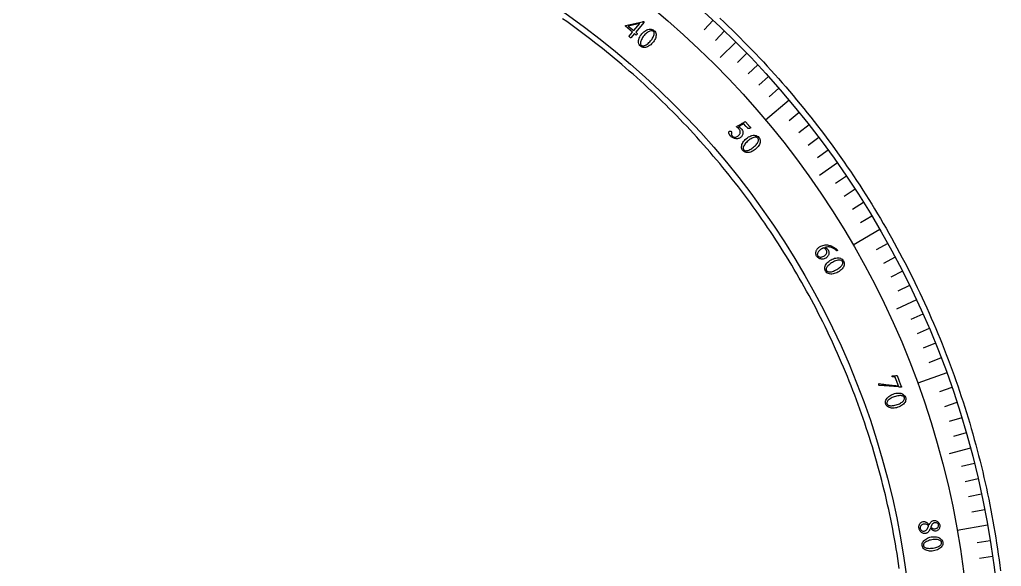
# Model space of a CAD drawing. Header units: millimetres. Extents: x -36.5 to 36.5, y -36.5 to 47.2.
# Drawn here: x -3 to 36.26, y 4.65 to 26.54 of the extents above; entities that cross this region are included whole.
import ezdxf

# ---------------------------------------------------------------- set-up
doc = ezdxf.new("R2010")
doc.units = ezdxf.units.MM
for name, color, linetype in [('CUT_INNER', 6, 'Continuous'), ('CUT_OUTER', 1, 'Continuous'), ('ENGRAVE', 7, 'Continuous'), ('ENGRAVE_FINE', 8, 'Continuous'), ('TEXT', 5, 'Continuous')]:
    doc.layers.add(name, color=color, linetype=linetype)

msp = doc.modelspace()

# ---------------------------------------------------------------- linework, layer by layer
at = {"layer": 'CUT_INNER'}
msp.add_lwpolyline([(32.1769, 4.5714), (32.1482, 4.7687), (32.1184, 4.9659), (32.0873, 5.1629), (32.055, 5.3597), (32.0215, 5.5563), (31.9868, 5.7526), (31.9509, 5.9488), (31.9138, 6.1447), (31.8755, 6.3404), (31.836, 6.5359), (31.7953, 6.7311), (31.7534, 6.9261), (31.7103, 7.1208), (31.666, 7.3152), (31.6205, 7.5094), (31.5739, 7.7033), (31.526, 7.8969), (31.477, 8.0901), (31.4267, 8.2831), (31.3753, 8.4758), (31.3227, 8.6682), (31.2689, 8.8602), (31.214, 9.0519), (31.1579, 9.2432), (31.1006, 9.4343), (31.0421, 9.6249), (30.9824, 9.8152), (30.9216, 10.0051), (30.8597, 10.1947), (30.7965, 10.3838), (30.7322, 10.5726), (30.6668, 10.761), (30.6002, 10.9489), (30.5324, 11.1365), (30.4635, 11.3236), (30.3935, 11.5103), (30.3223, 11.6966), (30.2499, 11.8824), (30.1764, 12.0678), (30.1018, 12.2527), (30.0261, 12.4372), (29.9492, 12.6212), (29.8712, 12.8047), (29.7921, 12.9878), (29.7118, 13.1703), (29.6304, 13.3524), (29.548, 13.534), (29.4644, 13.715), (29.3797, 13.8955), (29.2938, 14.0755), (29.2069, 14.255), (29.1189, 14.434), (29.0298, 14.6124), (28.9396, 14.7902), (28.8483, 14.9675), (28.7559, 15.1442), (28.6624, 15.3204), (28.5679, 15.496), (28.4723, 15.671), (28.3756, 15.8454), (28.2778, 16.0192), (28.179, 16.1924), (28.0791, 16.365), (27.9782, 16.537), (27.8762, 16.7083), (27.7731, 16.8791), (27.669, 17.0492), (27.5639, 17.2186), (27.4577, 17.3874), (27.3505, 17.5556), (27.2423, 17.7231), (27.133, 17.8899), (27.0228, 18.056), (26.9115, 18.2215), (26.7992, 18.3863), (26.6858, 18.5504), (26.5715, 18.7138), (26.4562, 18.8765), (26.3399, 19.0384), (26.2225, 19.1997), (26.1042, 19.3602), (25.985, 19.52), (25.8647, 19.6791), (25.7435, 19.8374), (25.6213, 19.995), (25.4981, 20.1519), (25.374, 20.3079), (25.2489, 20.4632), (25.1228, 20.6178), (24.9959, 20.7715), (24.8679, 20.9245), (24.7391, 21.0767), (24.6093, 21.2281), (24.4786, 21.3787), (24.3469, 21.5285), (24.2144, 21.6775), (24.0809, 21.8257), (23.9465, 21.973), (23.8113, 22.1195), (23.6751, 22.2652), (23.538, 22.4101), (23.4001, 22.5541), (23.2613, 22.6972), (23.1215, 22.8395), (22.981, 22.981), (22.8395, 23.1215), (22.6972, 23.2613), (22.5541, 23.4001), (22.4101, 23.538), (22.2652, 23.6751), (22.1195, 23.8113), (21.973, 23.9465), (21.8257, 24.0809), (21.6775, 24.2144), (21.5285, 24.3469), (21.3787, 24.4786), (21.2281, 24.6093), (21.0767, 24.7391), (20.9245, 24.8679), (20.7715, 24.9959), (20.6178, 25.1228), (20.4632, 25.2489), (20.3079, 25.374), (20.1519, 25.4981), (19.995, 25.6213), (19.8374, 25.7435), (19.6791, 25.8647), (19.52, 25.985), (19.3602, 26.1042), (19.1997, 26.2225), (19.0384, 26.3399), (18.8765, 26.4562), (18.7138, 26.5715)], dxfattribs=at)
at = {"layer": 'CUT_OUTER'}
msp.add_lwpolyline([(25.0056, 26.589), (25.1682, 26.435), (25.33, 26.2801), (25.4907, 26.1242), (25.6505, 25.9673), (25.8094, 25.8094), (25.9673, 25.6505), (26.1242, 25.4907), (26.2801, 25.33), (26.435, 25.1682), (26.589, 25.0056), (26.7419, 24.8419), (26.8938, 24.6774), (27.0447, 24.5119), (27.1946, 24.3455), (27.3435, 24.1782), (27.4913, 24.0099), (27.6381, 23.8408), (27.7839, 23.6708), (27.9286, 23.4999), (28.0723, 23.328), (28.2149, 23.1554), (28.3564, 22.9818), (28.4969, 22.8074), (28.6363, 22.6321), (28.7746, 22.456), (28.9119, 22.279), (29.048, 22.1012), (29.1831, 21.9225), (29.3171, 21.743), (29.4499, 21.5627), (29.5817, 21.3816), (29.7123, 21.1997), (29.8418, 21.017), (29.9702, 20.8335), (30.0975, 20.6492), (30.2236, 20.4641), (30.3486, 20.2783), (30.4725, 20.0917), (30.5952, 19.9044), (30.7168, 19.7163), (30.8372, 19.5274), (30.9564, 19.3378), (31.0745, 19.1475), (31.1914, 18.9565), (31.3071, 18.7648), (31.4216, 18.5723), (31.535, 18.3792), (31.6472, 18.1853), (31.7582, 17.9908), (31.868, 17.7956), (31.9766, 17.5997), (32.0839, 17.4032), (32.1901, 17.206), (32.2951, 17.0081), (32.3988, 16.8097), (32.5014, 16.6106), (32.6027, 16.4108), (32.7028, 16.2105), (32.8016, 16.0095), (32.8992, 15.8079), (32.9956, 15.6058), (33.0907, 15.403), (33.1846, 15.1997), (33.2773, 14.9958), (33.3687, 14.7913), (33.4588, 14.5863), (33.5477, 14.3807), (33.6353, 14.1746), (33.7216, 13.9679), (33.8067, 13.7608), (33.8905, 13.5531), (33.973, 13.3449), (34.0542, 13.1362), (34.1342, 12.927), (34.2129, 12.7173), (34.2903, 12.5071), (34.3664, 12.2965), (34.4412, 12.0854), (34.5147, 11.8738), (34.5869, 11.6618), (34.6578, 11.4494), (34.7274, 11.2365), (34.7957, 11.0232), (34.8627, 10.8095), (34.9283, 10.5954), (34.9927, 10.3809), (35.0557, 10.166), (35.1174, 9.9507), (35.1778, 9.735), (35.2369, 9.519), (35.2946, 9.3026), (35.3511, 9.0859), (35.4061, 8.8688), (35.4599, 8.6514), (35.5123, 8.4336), (35.5634, 8.2156), (35.6131, 7.9972), (35.6615, 7.7785), (35.7086, 7.5596), (35.7543, 7.3403), (35.7987, 7.1208), (35.8417, 6.901), (35.8834, 6.681), (35.9237, 6.4607), (35.9626, 6.2401), (36.0002, 6.0193), (36.0365, 5.7983), (36.0714, 5.5771), (36.1049, 5.3557), (36.1371, 5.134), (36.1679, 4.9122), (36.1974, 4.6902), (36.2255, 4.468)], dxfattribs=at)
at = {"layer": 'ENGRAVE'}
for points in [[(25.6397, 25.6397), (25.0174, 25.0174)], [(27.7768, 23.3075), (26.833, 22.5156)], [(29.7025, 20.7979), (28.9816, 20.2931)], [(31.4021, 18.13), (30.3351, 17.514)], [(32.8627, 15.3241), (32.0652, 14.9522)], [(34.0733, 12.4017), (32.9156, 11.9803)], [(35.0245, 9.3848), (34.1745, 9.157)], [(35.7091, 6.2965), (34.4958, 6.0825)]]:
    msp.add_lwpolyline(points, dxfattribs=at)
for radius in [36.26, 35.028, 32.74]:
    msp.add_circle((0, 0), radius, dxfattribs=at)
at = {"layer": 'ENGRAVE_FINE'}
for points in [[(24.7293, 26.5189), (24.3692, 26.1327)], [(25.1883, 26.0833), (24.8215, 25.7034)], [(26.0833, 25.1883), (25.7034, 24.8215)], [(26.5189, 24.7293), (26.1327, 24.3692)], [(26.9464, 24.2627), (26.5541, 23.9094)], [(27.3658, 23.7887), (26.9673, 23.4423)], [(28.1793, 22.8192), (27.769, 22.4869)], [(28.5733, 22.3239), (28.1572, 21.9988)], [(28.9585, 21.8218), (28.5368, 21.5041)], [(29.335, 21.3131), (28.9078, 21.0027)], [(30.0609, 20.2763), (29.6232, 19.9811)], [(30.4102, 19.7486), (29.9674, 19.461)], [(30.7502, 19.2149), (30.3025, 18.9351)], [(31.0809, 18.6753), (30.6283, 18.4033)], [(31.7137, 17.5792), (31.2519, 17.3232)], [(32.0157, 17.023), (31.5495, 16.7752)], [(32.3079, 16.4617), (31.8374, 16.222)], [(32.5903, 15.8953), (32.1157, 15.6639)], [(33.1252, 14.7483), (32.6428, 14.5335)], [(33.3775, 14.1679), (32.8915, 13.9616)], [(33.6197, 13.5832), (33.1301, 13.3854)], [(33.8516, 12.9944), (33.3587, 12.8052)], [(34.2845, 11.8051), (33.7853, 11.6332)], [(34.4853, 11.205), (33.9832, 11.0418)], [(34.6756, 10.6014), (34.1707, 10.447)], [(34.8553, 9.9946), (34.3478, 9.8491)], [(35.1829, 8.7721), (34.6706, 8.6444)], [(35.3307, 8.1567), (34.8162, 8.038)], [(35.4676, 7.5389), (34.9512, 7.4291)], [(35.5938, 6.9187), (35.0755, 6.818)], [(35.8136, 5.6723), (35.2921, 5.5897)], [(35.9071, 5.0464), (35.3843, 4.9729)]]:
    msp.add_lwpolyline(points, dxfattribs=at)
at = {"layer": 'TEXT'}
for points in [[(21.9586, 26.4525), (21.9621, 26.449), (21.9645, 26.4451), (21.9655, 26.441), (21.9654, 26.4366), (21.9645, 26.4323), (21.9631, 26.4283), (21.9612, 26.4247), (21.9589, 26.4215), (21.6351, 26.0318), (21.6938, 25.9829), (21.6956, 25.9801), (21.6961, 25.9758), (21.6951, 25.9702), (21.6928, 25.9631), (21.6893, 25.9554), (21.6848, 25.9475), (21.6795, 25.9395), (21.6732, 25.9315), (21.6687, 25.9265), (21.6644, 25.9225), (21.6604, 25.9197), (21.6567, 25.9179), (21.588, 25.9751), (21.4441, 25.802), (21.4436, 25.8022), (21.4419, 25.8028), (21.4392, 25.8037), (21.4355, 25.8049), (21.4299, 25.8077), (21.4217, 25.8132), (21.411, 25.8213), (21.3977, 25.832), (21.3827, 25.8453), (21.3729, 25.8559), (21.3684, 25.8639), (21.3692, 25.8693), (21.51, 26.0397), (21.2299, 26.2686), (21.2288, 26.2722), (21.2284, 26.2759), (21.2285, 26.2797), (21.2292, 26.2835), (21.2303, 26.2871), (21.2315, 26.2903), (21.233, 26.293), (21.2345, 26.2953), (21.9078, 26.452), (21.9133, 26.4529), (21.9197, 26.4538), (21.927, 26.4548), (21.9352, 26.4557), (21.9431, 26.4563), (21.9497, 26.4559), (21.9548, 26.4547), (21.9586, 26.4525)], [(21.7966, 26.3868), (21.3336, 26.2795), (21.5569, 26.0966)], [(22.3675, 26.1026), (22.3989, 26.071), (22.4229, 26.0363), (22.4395, 25.9987), (22.4487, 25.958), (22.4511, 25.9153), (22.4476, 25.8716), (22.438, 25.8269), (22.4225, 25.7812), (22.4016, 25.7356), (22.3762, 25.6909), (22.3462, 25.6472), (22.3117, 25.6046), (22.2741, 25.5646), (22.2349, 25.529), (22.1941, 25.4977), (22.1516, 25.4708), (22.1085, 25.4491), (22.0656, 25.4331), (22.023, 25.423), (21.9806, 25.4188), (21.9395, 25.4212), (21.9005, 25.4313), (21.8636, 25.4488), (21.8288, 25.4739), (21.7995, 25.5037), (21.777, 25.537), (21.7614, 25.5739), (21.7526, 25.6142), (21.75, 25.657), (21.7532, 25.7008), (21.7621, 25.7459), (21.7768, 25.792), (21.7966, 25.8383), (21.8211, 25.8836), (21.8502, 25.9279), (21.8839, 25.9712), (21.9208, 26.0118), (21.9595, 26.048), (21.9999, 26.0798), (22.042, 26.1072), (22.0851, 26.1294), (22.128, 26.1455), (22.1709, 26.1555), (22.2137, 26.1593), (22.2554, 26.1564), (22.295, 26.1459), (22.3323, 26.128), (22.3675, 26.1026)], [(22.3417, 26.0622), (22.3196, 26.0771), (22.295, 26.086), (22.2678, 26.0889), (22.2381, 26.0859), (22.2066, 26.0776), (22.1741, 26.0645), (22.1406, 26.0468), (22.1062, 26.0245), (22.0715, 25.998), (22.0374, 25.9681), (22.0038, 25.9346), (21.9708, 25.8977), (21.9401, 25.8595), (21.9127, 25.8212), (21.8887, 25.7827), (21.868, 25.7441), (21.8511, 25.7064), (21.8382, 25.6707), (21.8295, 25.6371), (21.8249, 25.6053), (21.825, 25.5766), (21.8301, 25.5516), (21.8403, 25.5306), (21.8557, 25.5133), (21.8787, 25.4978), (21.904, 25.4888), (21.9316, 25.4861), (21.9616, 25.49), (21.9933, 25.4994), (22.0259, 25.5136), (22.0596, 25.5325), (22.0943, 25.5563), (22.1292, 25.5838), (22.1634, 25.6143), (22.1971, 25.6478), (22.2302, 25.6841), (22.2615, 25.7223), (22.2892, 25.7602), (22.3134, 25.7979), (22.3339, 25.8354), (22.3504, 25.8719), (22.3628, 25.9066), (22.3709, 25.9394), (22.3747, 25.9705), (22.374, 25.9989), (22.3683, 26.0236), (22.3575, 26.0447), (22.3417, 26.0622)], [(25.8627, 22.1619), (25.8851, 22.1324), (25.9024, 22.1023), (25.9145, 22.0717), (25.9214, 22.0404), (25.9239, 22.0093), (25.9227, 21.9792), (25.9178, 21.9499), (25.9092, 21.9216), (25.8974, 21.8949), (25.883, 21.8708), (25.8658, 21.8492), (25.846, 21.8301), (25.8204, 21.8108), (25.7936, 21.7951), (25.7657, 21.7831), (25.7368, 21.7748), (25.7074, 21.7699), (25.678, 21.768), (25.6486, 21.769), (25.6192, 21.7731), (25.5903, 21.7799), (25.5621, 21.7892), (25.5348, 21.8009), (25.5082, 21.8151), (25.4828, 21.8315), (25.4591, 21.8496), (25.437, 21.8697), (25.4166, 21.8915), (25.4083, 21.9018), (25.3997, 21.9138), (25.3908, 21.9276), (25.3815, 21.9432), (25.3728, 21.9597), (25.3654, 21.9762), (25.3595, 21.9927), (25.3549, 22.0092), (25.3549, 22.0131), (25.3556, 22.0184), (25.3567, 22.0251), (25.3585, 22.0331), (25.361, 22.0414), (25.3645, 22.0487), (25.369, 22.0552), (25.3745, 22.0609), (25.3851, 22.0687), (25.396, 22.0742), (25.4073, 22.0772), (25.419, 22.0779), (25.4302, 22.0764), (25.4402, 22.073), (25.4489, 22.0678), (25.4564, 22.0608), (25.4636, 22.0506), (25.4679, 22.0398), (25.4694, 22.0283), (25.468, 22.0162), (25.4655, 22.004), (25.4634, 21.9921), (25.4618, 21.9806), (25.4608, 21.9693), (25.4606, 21.9564), (25.4621, 21.9438), (25.4652, 21.9315), (25.4699, 21.9193), (25.4758, 21.9076), (25.4824, 21.8965), (25.4895, 21.8861), (25.4973, 21.8764), (25.5093, 21.8642), (25.5232, 21.8535), (25.5389, 21.8443), (25.5565, 21.8366), (25.5757, 21.8312), (25.5965, 21.8288), (25.6187, 21.8295), (25.6424, 21.8332), (25.6673, 21.8409), (25.6931, 21.8531), (25.7198, 21.87), (25.7474, 21.8916), (25.7623, 21.9059), (25.7758, 21.9224), (25.788, 21.9412), (25.7988, 21.9621), (25.8074, 21.9848), (25.8127, 22.0088), (25.8147, 22.0341), (25.8135, 22.0606), (25.8079, 22.0879), (25.7969, 22.1156), (25.7805, 22.1437), (25.7586, 22.1721), (25.7508, 22.1805), (25.7413, 22.1899), (25.73, 22.2002), (25.7169, 22.2113), (25.7037, 22.2219), (25.692, 22.2304), (25.6816, 22.2369), (25.6727, 22.2413), (25.6717, 22.243), (25.6714, 22.2451), (25.6716, 22.2477), (25.6724, 22.2507), (25.6738, 22.2537), (25.6754, 22.2565), (25.6774, 22.2591), (25.6797, 22.2614), (25.7118, 22.2796), (25.744, 22.2977), (25.7761, 22.3159), (25.8083, 22.3341), (25.8399, 22.3519), (25.8704, 22.3691), (25.8998, 22.3857), (25.9282, 22.4017), (25.9546, 22.4166), (25.9784, 22.4303), (25.9996, 22.4426), (26.018, 22.4537), (26.1435, 22.3074), (26.1524, 22.2973), (26.1616, 22.2872), (26.1712, 22.2772), (26.1811, 22.2673), (26.1909, 22.258), (26.1999, 22.2495), (26.2083, 22.242), (26.216, 22.2355), (26.2224, 22.2301), (26.2269, 22.2263), (26.2297, 22.2241), (26.2306, 22.2233), (26.2312, 22.2196), (26.2318, 22.2162), (26.2324, 22.2131), (26.2329, 22.2104), (26.2331, 22.2078), (26.2327, 22.2056), (26.2316, 22.2035), (26.2299, 22.2017), (26.2276, 22.2001), (26.2238, 22.198), (26.2183, 22.1953), (26.2113, 22.1921), (26.2032, 22.1886), (26.1945, 22.1853), (26.1851, 22.182), (26.1751, 22.1789), (26.1648, 22.1762), (26.1549, 22.1742), (26.1451, 22.173), (26.1356, 22.1725), (26.1255, 22.1824), (26.1146, 22.1932), (26.1028, 22.2051), (26.0901, 22.2179), (26.0765, 22.2321), (26.0622, 22.2476), (26.047, 22.2647), (26.0309, 22.2832), (25.9596, 22.3662), (25.9337, 22.3518), (25.9076, 22.3371), (25.8815, 22.3221), (25.8552, 22.307), (25.8291, 22.292), (25.8035, 22.2775), (25.7784, 22.2636), (25.7538, 22.2502), (25.767, 22.2426), (25.7812, 22.2333), (25.7964, 22.2221), (25.8127, 22.209), (25.8284, 22.1956), (25.842, 22.1833), (25.8534, 22.1721), (25.8627, 22.1619)], [(26.5603, 21.8219), (26.5857, 21.7854), (26.6034, 21.7471), (26.6132, 21.7071), (26.6152, 21.6655), (26.6102, 21.623), (26.5991, 21.5806), (26.5819, 21.5383), (26.5587, 21.496), (26.5302, 21.4546), (26.4974, 21.415), (26.4603, 21.3772), (26.4189, 21.3412), (26.375, 21.3083), (26.3302, 21.2801), (26.2845, 21.2564), (26.238, 21.2373), (26.1918, 21.2233), (26.1468, 21.2151), (26.1031, 21.2126), (26.0606, 21.2157), (26.0205, 21.2253), (25.9838, 21.2419), (25.9506, 21.2656), (25.9207, 21.2964), (25.897, 21.3308), (25.8806, 21.3675), (25.8716, 21.4065), (25.87, 21.4478), (25.8749, 21.4903), (25.8856, 21.533), (25.9022, 21.5758), (25.9247, 21.6187), (25.9523, 21.6608), (25.9842, 21.7012), (26.0206, 21.7397), (26.0613, 21.7765), (26.1047, 21.8101), (26.149, 21.839), (26.1944, 21.8633), (26.2407, 21.883), (26.2869, 21.8974), (26.332, 21.9058), (26.3759, 21.9082), (26.4188, 21.9045), (26.4593, 21.8944), (26.4964, 21.8772), (26.5301, 21.8531), (26.5603, 21.8219)], [(26.528, 21.7867), (26.5088, 21.8052), (26.4861, 21.8182), (26.4598, 21.8258), (26.43, 21.828), (26.3975, 21.8253), (26.3633, 21.8181), (26.3272, 21.8064), (26.2894, 21.7904), (26.2507, 21.7704), (26.2119, 21.7468), (26.173, 21.7197), (26.1341, 21.6891), (26.0972, 21.6568), (26.0636, 21.6238), (26.0333, 21.5901), (26.0062, 21.5556), (25.983, 21.5215), (25.9641, 21.4886), (25.9497, 21.4569), (25.9397, 21.4265), (25.9347, 21.3981), (25.9355, 21.3727), (25.9419, 21.3502), (25.954, 21.3305), (25.9739, 21.3113), (25.9973, 21.2979), (26.0241, 21.2906), (26.0542, 21.2891), (26.0871, 21.2929), (26.1217, 21.3012), (26.1581, 21.314), (26.1964, 21.3314), (26.2356, 21.3525), (26.2746, 21.3766), (26.3136, 21.4036), (26.3524, 21.4337), (26.3899, 21.4658), (26.4238, 21.4984), (26.4541, 21.5313), (26.4808, 21.5647), (26.5035, 21.5977), (26.5216, 21.6297), (26.5353, 21.6607), (26.5446, 21.6906), (26.5488, 21.7187), (26.5474, 21.7441), (26.5405, 21.7667), (26.528, 21.7867)], [(29.329, 17.316), (29.3441, 17.2872), (29.3551, 17.2592), (29.3621, 17.232), (29.3649, 17.2056), (29.3643, 17.1801), (29.3611, 17.1558), (29.3551, 17.1326), (29.3465, 17.1105), (29.3359, 17.0897), (29.3239, 17.0703), (29.3104, 17.0523), (29.2956, 17.0357), (29.2802, 17.0208), (29.265, 17.0076), (29.2499, 16.9963), (29.235, 16.9868), (29.2037, 16.9711), (29.1713, 16.9599), (29.1378, 16.9529), (29.1032, 16.9504), (29.0685, 16.952), (29.035, 16.9576), (29.0025, 16.9673), (28.971, 16.9809), (28.9417, 16.9985), (28.9154, 17.02), (28.8922, 17.0455), (28.8721, 17.075), (28.8592, 17.1), (28.8497, 17.1254), (28.8437, 17.1512), (28.8411, 17.1775), (28.8416, 17.2038), (28.8447, 17.2297), (28.8504, 17.2551), (28.8587, 17.2802), (28.8694, 17.3046), (28.882, 17.328), (28.8967, 17.3504), (28.9134, 17.3719), (28.9317, 17.3919), (28.951, 17.41), (28.9714, 17.4262), (28.9928, 17.4404), (29.0356, 17.4638), (29.0792, 17.4831), (29.1238, 17.4983), (29.1694, 17.5095), (29.2151, 17.5162), (29.2603, 17.5184), (29.305, 17.5159), (29.3492, 17.5088), (29.3827, 17.5005), (29.4161, 17.4903), (29.4497, 17.478), (29.4832, 17.4636), (29.5163, 17.4477), (29.5482, 17.4307), (29.579, 17.4126), (29.6087, 17.3934), (29.6366, 17.3736), (29.6622, 17.3536), (29.6853, 17.3334), (29.706, 17.3131), (29.7073, 17.3089), (29.7066, 17.3046), (29.7038, 17.2999), (29.699, 17.2951), (29.6935, 17.2905), (29.6888, 17.2868), (29.6848, 17.2839), (29.6816, 17.2818), (29.6645, 17.2967), (29.6456, 17.3122), (29.6248, 17.3281), (29.6022, 17.3446), (29.5778, 17.3609), (29.5516, 17.3763), (29.5236, 17.3907), (29.494, 17.4041), (29.4626, 17.4158), (29.4298, 17.425), (29.3955, 17.4317), (29.3596, 17.436), (29.3223, 17.4371), (29.2834, 17.4344), (29.2431, 17.4278), (29.2014, 17.4175), (29.2217, 17.4089), (29.2411, 17.3987), (29.2597, 17.3869), (29.2774, 17.3733), (29.2937, 17.3589), (29.3077, 17.3446), (29.3194, 17.3303), (29.329, 17.316)], [(29.1474, 17.3976), (29.1376, 17.3932), (29.1278, 17.3886), (29.118, 17.3838), (29.108, 17.3787), (29.0981, 17.3735), (29.0883, 17.3681), (29.0786, 17.3626), (29.0689, 17.3569), (29.0504, 17.3452), (29.032, 17.3322), (29.0138, 17.3179), (28.9957, 17.3024), (28.9784, 17.286), (28.9624, 17.269), (28.9477, 17.2513), (28.9344, 17.233), (28.9229, 17.2144), (28.9136, 17.1957), (28.9065, 17.1769), (28.9017, 17.158), (28.8997, 17.1394), (28.901, 17.1214), (28.9057, 17.1041), (28.9136, 17.0875), (28.9317, 17.064), (28.9545, 17.0467), (28.9822, 17.0353), (29.0147, 17.03), (29.0499, 17.0307), (29.0858, 17.0375), (29.1223, 17.0503), (29.1595, 17.0692), (29.1824, 17.0838), (29.2034, 17.0997), (29.2226, 17.1169), (29.2398, 17.1353), (29.2544, 17.1549), (29.2659, 17.1753), (29.2741, 17.1967), (29.2792, 17.219), (29.2803, 17.242), (29.2769, 17.2656), (29.2689, 17.2898), (29.2564, 17.3146), (29.2486, 17.3266), (29.2396, 17.3387), (29.2293, 17.3509), (29.2176, 17.3632), (29.204, 17.3746), (29.1877, 17.3841), (29.1689, 17.3918), (29.1474, 17.3976)], [(29.9462, 16.8782), (29.9648, 16.8378), (29.9755, 16.7971), (29.9783, 16.756), (29.973, 16.7146), (29.9607, 16.6737), (29.9425, 16.6339), (29.9182, 16.5951), (29.8879, 16.5575), (29.8527, 16.5217), (29.8135, 16.4884), (29.7704, 16.4576), (29.7234, 16.4293), (29.6745, 16.4046), (29.6254, 16.3846), (29.5764, 16.3692), (29.5273, 16.3585), (29.4793, 16.3527), (29.4335, 16.3524), (29.39, 16.3575), (29.3488, 16.368), (29.3109, 16.3844), (29.2777, 16.4072), (29.2491, 16.4363), (29.225, 16.4718), (29.2076, 16.5098), (29.1979, 16.5488), (29.1958, 16.5887), (29.2013, 16.6297), (29.2135, 16.6707), (29.2315, 16.7108), (29.2553, 16.7501), (29.2849, 16.7885), (29.3194, 16.8252), (29.3578, 16.8594), (29.4003, 16.891), (29.4468, 16.9202), (29.4954, 16.9457), (29.5441, 16.9665), (29.5929, 16.9826), (29.6419, 16.9939), (29.69, 17.0001), (29.7358, 17.0005), (29.7795, 16.9952), (29.8211, 16.9842), (29.8593, 16.9672), (29.8928, 16.9438), (29.9218, 16.9142), (29.9462, 16.8782)], [(29.9082, 16.8492), (29.8925, 16.8707), (29.8724, 16.8875), (29.8478, 16.8995), (29.8189, 16.9069), (29.7864, 16.9098), (29.7514, 16.9087), (29.7139, 16.9035), (29.6739, 16.8942), (29.6323, 16.8812), (29.59, 16.8648), (29.547, 16.8448), (29.5033, 16.8215), (29.4614, 16.796), (29.4226, 16.7694), (29.3869, 16.7414), (29.3542, 16.7122), (29.3254, 16.6826), (29.3011, 16.6535), (29.2814, 16.6248), (29.2663, 16.5966), (29.2565, 16.5695), (29.2528, 16.5443), (29.2552, 16.521), (29.2637, 16.4996), (29.28, 16.4772), (29.3007, 16.46), (29.3258, 16.4481), (29.3552, 16.4414), (29.3882, 16.4395), (29.4238, 16.4416), (29.4619, 16.4479), (29.5026, 16.4584), (29.5448, 16.4723), (29.5874, 16.4893), (29.6305, 16.5092), (29.674, 16.532), (29.7165, 16.5572), (29.7556, 16.5833), (29.7911, 16.6105), (29.8232, 16.6387), (29.8512, 16.6673), (29.8747, 16.6957), (29.8935, 16.7238), (29.9078, 16.7517), (29.9168, 16.7786), (29.9199, 16.8038), (29.917, 16.8273), (29.9082, 16.8492)], [(32.2304, 11.9217), (32.235, 11.9096), (32.24, 11.8971), (32.2454, 11.8842), (32.2512, 11.8709), (32.2566, 11.8588), (32.2607, 11.8495), (32.2635, 11.8428), (32.2651, 11.839), (32.2656, 11.8354), (32.2644, 11.8323), (32.2614, 11.8296), (32.2567, 11.8273), (32.2497, 11.8256), (32.241, 11.8248), (32.2306, 11.825), (32.2186, 11.8262), (32.2055, 11.8279), (32.1919, 11.8295), (32.1779, 11.8312), (32.1635, 11.833), (31.3679, 11.898), (31.3654, 11.8995), (31.3633, 11.9019), (31.3613, 11.9049), (31.3595, 11.9088), (31.3573, 11.9161), (31.3556, 11.9244), (31.3544, 11.9339), (31.3538, 11.9444), (31.354, 11.9543), (31.3554, 11.9618), (31.358, 11.967), (31.3617, 11.9698), (31.3923, 11.9635), (31.4256, 11.9574), (31.4617, 11.9514), (31.5005, 11.9455), (31.5412, 11.9397), (31.5829, 11.9341), (31.6257, 11.9284), (31.6694, 11.9229), (31.7134, 11.9175), (31.757, 11.9125), (31.8001, 11.9077), (31.8427, 11.9032), (31.884, 11.8991), (31.9235, 11.8952), (31.9609, 11.8916), (31.9964, 11.8883), (32.0292, 11.8853), (32.0585, 11.8827), (32.0844, 11.8803), (32.1068, 11.8782), (32.125, 11.8765), (32.1379, 11.8753), (32.1457, 11.8745), (32.1483, 11.8743), (32.0321, 12.1842), (32.0242, 12.2007), (32.0144, 12.2139), (32.0027, 12.2239), (31.989, 12.2306), (31.9729, 12.2348), (31.9538, 12.2371), (31.9317, 12.2376), (31.9066, 12.2361), (31.9028, 12.2363), (31.8994, 12.2384), (31.8963, 12.2423), (31.8935, 12.2482), (31.8928, 12.2504), (31.8923, 12.2533), (31.8918, 12.2568), (31.8914, 12.261), (31.8912, 12.2652), (31.8912, 12.2689), (31.8914, 12.272), (31.8918, 12.2747), (31.9195, 12.2762), (31.9474, 12.278), (31.9755, 12.2802), (32.0036, 12.2827), (32.0303, 12.2852), (32.0537, 12.2877), (32.0738, 12.2901), (32.0908, 12.2925)], [(32.4221, 11.4217), (32.4335, 11.3787), (32.4369, 11.3367), (32.4325, 11.2958), (32.4201, 11.256), (32.4009, 11.2178), (32.376, 11.1817), (32.3454, 11.1478), (32.309, 11.116), (32.2681, 11.0868), (32.2238, 11.0609), (32.176, 11.038), (32.1248, 11.0183), (32.0723, 11.0025), (32.0205, 10.9913), (31.9695, 10.9846), (31.9193, 10.9826), (31.871, 10.9853), (31.8259, 10.9929), (31.784, 11.0055), (31.7452, 11.023), (31.7108, 11.0457), (31.682, 11.0739), (31.6588, 11.1075), (31.6413, 11.1467), (31.6308, 11.1871), (31.628, 11.2272), (31.6328, 11.2669), (31.6454, 11.3063), (31.6645, 11.3446), (31.6892, 11.381), (31.7195, 11.4155), (31.7553, 11.4482), (31.7956, 11.4783), (31.8394, 11.5053), (31.8867, 11.5291), (31.9376, 11.5497), (31.9899, 11.5664), (32.0414, 11.5785), (32.0923, 11.5858), (32.1426, 11.5885), (32.1909, 11.5862), (32.2362, 11.5786), (32.2783, 11.5658), (32.3173, 11.5478), (32.3519, 11.5244), (32.381, 11.4956), (32.4043, 11.4613), (32.4221, 11.4217)], [(32.3796, 11.3997), (32.3679, 11.4236), (32.351, 11.4436), (32.3289, 11.4598), (32.3017, 11.472), (32.2702, 11.4805), (32.2356, 11.4855), (32.1978, 11.4869), (32.1567, 11.4848), (32.1135, 11.4792), (32.069, 11.4703), (32.0232, 11.4581), (31.9761, 11.4427), (31.9304, 11.425), (31.8876, 11.4054), (31.8475, 11.3841), (31.8103, 11.361), (31.7768, 11.3369), (31.7478, 11.3124), (31.7234, 11.2876), (31.7036, 11.2624), (31.6893, 11.2375), (31.6812, 11.2133), (31.6796, 11.1899), (31.6842, 11.1673), (31.6964, 11.1424), (31.7138, 11.1219), (31.7364, 11.1058), (31.7643, 11.0942), (31.7964, 11.0865), (31.8318, 11.0825), (31.8704, 11.082), (31.9123, 11.0852), (31.9563, 11.0917), (32.0013, 11.1009), (32.0471, 11.1131), (32.0939, 11.128), (32.1402, 11.1454), (32.1832, 11.1644), (32.2229, 11.185), (32.2594, 11.2072), (32.292, 11.2305), (32.32, 11.2544), (32.3434, 11.2788), (32.3624, 11.3037), (32.3759, 11.3287), (32.3833, 11.353), (32.3845, 11.3767), (32.3796, 11.3997)], [(33.793, 6.3134), (33.7969, 6.2848), (33.7978, 6.257), (33.7957, 6.2298), (33.7906, 6.2034), (33.7826, 6.1784), (33.7717, 6.1553), (33.7579, 6.1341), (33.7412, 6.1149), (33.7217, 6.0983), (33.6992, 6.0849), (33.6738, 6.0748), (33.6454, 6.0678), (33.6214, 6.065), (33.5984, 6.0654), (33.5765, 6.069), (33.5557, 6.0759), (33.536, 6.0851), (33.5173, 6.0957), (33.4997, 6.1078), (33.4832, 6.1214), (33.4677, 6.1355), (33.4533, 6.1494), (33.4399, 6.1631), (33.4276, 6.1765), (33.4255, 6.1796), (33.4235, 6.1804), (33.4216, 6.1789), (33.4198, 6.175), (33.4123, 6.1535), (33.403, 6.1318), (33.3922, 6.1098), (33.3797, 6.0877), (33.3657, 6.0662), (33.3504, 6.0461), (33.3339, 6.0275), (33.3161, 6.0104), (33.2971, 5.9956), (33.2771, 5.9838), (33.256, 5.9751), (33.2339, 5.9695), (33.2026, 5.9661), (33.1721, 5.9671), (33.1425, 5.9726), (33.1138, 5.9826), (33.0866, 5.9963), (33.0616, 6.0132), (33.0388, 6.0332), (33.0181, 6.0563), (33.0003, 6.0818), (32.9858, 6.109), (32.9748, 6.1379), (32.9672, 6.1685), (32.9626, 6.2019), (32.9616, 6.234), (32.9641, 6.265), (32.9702, 6.2947), (32.9796, 6.3226), (32.9921, 6.348), (33.0078, 6.3709), (33.0266, 6.3915), (33.0482, 6.4091), (33.0724, 6.4234), (33.099, 6.4343), (33.1281, 6.4419), (33.1485, 6.4447), (33.1684, 6.445), (33.1877, 6.4429), (33.2066, 6.4384), (33.2247, 6.4319), (33.2422, 6.4241), (33.2588, 6.415), (33.2747, 6.4045), (33.2898, 6.3933), (33.3039, 6.3817), (33.3171, 6.3699), (33.3293, 6.3578), (33.3404, 6.3461), (33.3506, 6.3355), (33.3597, 6.3259), (33.3678, 6.3174), (33.37, 6.3158), (33.3718, 6.3155), (33.3732, 6.3164), (33.3742, 6.3186), (33.3803, 6.3335), (33.388, 6.3493), (33.3972, 6.3661), (33.4081, 6.3837), (33.4204, 6.4013), (33.4342, 6.418), (33.4493, 6.4338), (33.4659, 6.4488), (33.484, 6.462), (33.5035, 6.4728), (33.5246, 6.481), (33.5471, 6.4868), (33.5741, 6.4901), (33.6008, 6.4895), (33.6273, 6.4851), (33.6535, 6.4768), (33.6788, 6.4651), (33.7023, 6.4506), (33.7241, 6.4333), (33.7441, 6.4132), (33.7615, 6.3908), (33.7755, 6.3667), (33.786, 6.3409), (33.793, 6.3134)], [(33.013, 6.1744), (33.0209, 6.1455), (33.033, 6.1207), (33.0494, 6.0999), (33.0701, 6.0831), (33.094, 6.0709), (33.1201, 6.0638), (33.1485, 6.0619), (33.1791, 6.0651), (33.198, 6.07), (33.2158, 6.0775), (33.2325, 6.0877), (33.2482, 6.1005), (33.2628, 6.115), (33.2762, 6.1304), (33.2884, 6.1466), (33.2995, 6.1635), (33.3094, 6.1805), (33.3182, 6.1969), (33.3259, 6.2125), (33.3325, 6.2274), (33.3379, 6.2406), (33.3421, 6.251), (33.3452, 6.2587), (33.3471, 6.2637), (33.3477, 6.2664), (33.3482, 6.2686), (33.3483, 6.2705), (33.3482, 6.272), (33.3478, 6.2738), (33.3473, 6.2752), (33.3466, 6.2762), (33.3459, 6.2769), (33.3246, 6.298), (33.3028, 6.3153), (33.2806, 6.329), (33.2578, 6.3389), (33.234, 6.3452), (33.2082, 6.348), (33.1806, 6.3474), (33.1511, 6.3433), (33.1265, 6.3372), (33.1041, 6.3289), (33.0842, 6.3184), (33.0665, 6.3057), (33.0513, 6.2914), (33.0385, 6.2762), (33.0281, 6.26), (33.0202, 6.2429), (33.0147, 6.2255), (33.0117, 6.2082), (33.0111, 6.1912), (33.013, 6.1744)], [(33.7478, 6.3118), (33.7411, 6.3334), (33.7295, 6.3524), (33.713, 6.3686), (33.6917, 6.3821), (33.6674, 6.3921), (33.6419, 6.3976), (33.6152, 6.3988), (33.5874, 6.3956), (33.5646, 6.3898), (33.5443, 6.3814), (33.5264, 6.3706), (33.5109, 6.3573), (33.4974, 6.3424), (33.4857, 6.3267), (33.4757, 6.3103), (33.4674, 6.2931), (33.4603, 6.2761), (33.4539, 6.2602), (33.448, 6.2454), (33.4428, 6.2318), (33.4425, 6.2302), (33.4424, 6.2284), (33.4425, 6.2262), (33.4429, 6.2238), (33.443, 6.2232), (33.4431, 6.2228), (33.4431, 6.2225), (33.4432, 6.2225), (33.4436, 6.2206), (33.4441, 6.2189), (33.4448, 6.2175), (33.4457, 6.2162), (33.4629, 6.2002), (33.4813, 6.1864), (33.501, 6.1749), (33.5219, 6.1656), (33.5441, 6.159), (33.5673, 6.1557), (33.5915, 6.1555), (33.6169, 6.1587), (33.6353, 6.163), (33.6531, 6.1692), (33.6702, 6.1772), (33.6866, 6.187), (33.7018, 6.1984), (33.7153, 6.2111), (33.727, 6.2251), (33.737, 6.2404), (33.7445, 6.2569), (33.7488, 6.2742), (33.7499, 6.2925), (33.7478, 6.3118)], [(33.9129, 5.6182), (33.9166, 5.5738), (33.9127, 5.5319), (33.9012, 5.4923), (33.8821, 5.4553), (33.8566, 5.421), (33.8258, 5.3898), (33.7898, 5.3617), (33.7485, 5.3367), (33.7031, 5.3151), (33.6549, 5.2972), (33.6039, 5.283), (33.5501, 5.2725), (33.4956, 5.2661), (33.4427, 5.264), (33.3913, 5.2663), (33.3415, 5.273), (33.2944, 5.2841), (33.2513, 5.2994), (33.2122, 5.3191), (33.177, 5.3431), (33.1471, 5.3714), (33.1236, 5.4041), (33.1067, 5.4413), (33.0962, 5.4829), (33.0929, 5.5245), (33.0971, 5.5645), (33.1087, 5.6028), (33.1279, 5.6394), (33.1534, 5.6737), (33.1841, 5.7053), (33.2199, 5.734), (33.2608, 5.76), (33.3057, 5.7827), (33.3536, 5.8016), (33.4043, 5.8169), (33.458, 5.8284), (33.5123, 5.8357), (33.5652, 5.8386), (33.6166, 5.837), (33.6666, 5.8309), (33.7138, 5.8203), (33.757, 5.805), (33.7963, 5.7851), (33.8316, 5.7605), (33.8616, 5.7314), (33.8852, 5.698), (33.9023, 5.6603), (33.9129, 5.6182)], [(33.8672, 5.6038), (33.8599, 5.6294), (33.8467, 5.6521), (33.8278, 5.6718), (33.803, 5.6886), (33.7736, 5.7025), (33.7403, 5.7134), (33.7033, 5.7213), (33.6625, 5.7263), (33.6189, 5.7283), (33.5736, 5.7273), (33.5263, 5.7233), (33.4773, 5.7163), (33.4292, 5.7067), (33.3837, 5.6949), (33.3405, 5.6809), (33.2999, 5.6646), (33.2627, 5.6467), (33.2299, 5.6276), (33.2016, 5.6074), (33.1777, 5.586), (33.1592, 5.564), (33.1471, 5.5416), (33.1414, 5.5188), (33.1421, 5.4958), (33.1497, 5.4691), (33.1633, 5.4459), (33.1828, 5.4261), (33.2082, 5.4098), (33.2385, 5.3967), (33.2726, 5.3865), (33.3106, 5.3794), (33.3525, 5.3753), (33.3969, 5.374), (33.4428, 5.3753), (33.49, 5.3793), (33.5387, 5.3859), (33.5873, 5.395), (33.6329, 5.4062), (33.6756, 5.4196), (33.7154, 5.4352), (33.7515, 5.4524), (33.7833, 5.4711), (33.8106, 5.491), (33.8336, 5.5123), (33.8512, 5.5346), (33.8627, 5.5572), (33.8681, 5.5803), (33.8672, 5.6038)]]:
    msp.add_lwpolyline(points, close=True, dxfattribs=at)

doc.saveas('drawing.dxf')
